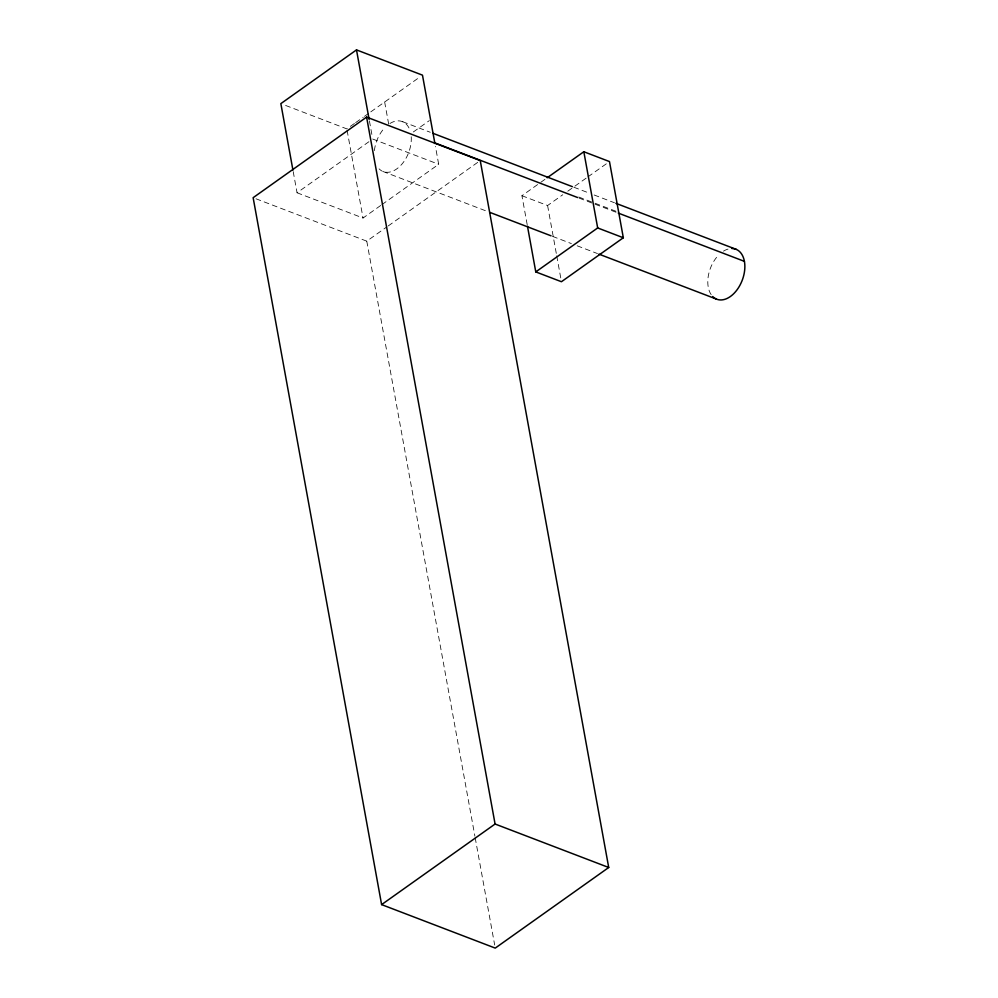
<?xml version="1.0" encoding="UTF-8"?>
<svg xmlns="http://www.w3.org/2000/svg" width="998" height="998" viewBox="0 0 998 998"><rect width="100%" height="100%" fill="white"/><g stroke="black" fill="none" stroke-linecap="round" stroke-linejoin="round"><path stroke-width="0.75" stroke-dasharray="4.99 3.74" d="M354.402 123.503L346.83 128.879L283.719 104.728M355.662 122.617L363.222 117.24M364.482 116.342L369.522 112.762M370.794 111.863L419.958 76.933M293.212 171.619L297.055 192.776L368.911 141.728M413.322 131.973L429.352 120.596M297.055 192.776L363.035 218.026L380.687 205.488M381.947 204.59L438.683 164.283L435.44 146.457M256.012 198.789L366.777 241.167L386.95 226.833M388.21 225.947L480.238 160.566M527.194 224.662L521.929 195.708L539.619 183.145M540.879 182.26L545.931 178.667M521.929 195.708L547.59 205.526L562.747 194.76M567.8 191.179L586.749 177.719M588.009 176.821L606.959 163.36M402.693 121.731L430.25 132.272M573.825 187.225L588.333 192.764M594.134 194.984L614.444 202.756M578.703 197.005L616.402 211.426M579.09 198.103L593.598 203.654M595.045 204.203L616.801 212.537M372.703 139.034L438.683 164.283M382.82 171.431L487.249 211.389M552.505 236.364L571.367 243.574M577.168 245.795L597.465 253.567M547.59 205.526L556.46 254.303M556.734 255.825L560.888 278.679M384.654 102.008L388.709 124.301M369.41 120.908L372.429 137.524M347.104 130.389L363.035 218.026M366.777 241.167L474.898 836.162M475.173 837.684L494.684 945.031M389.894 123.515A26.771 17.016 -69.1 0 1 410.178 130.925M411.226 136.751A26.771 17.016 -69.1 0 1 400.26 165.93A26.771 17.016 -69.1 0 1 379.103 168.862M374.4 150.611A26.771 17.016 -69.1 0 1 384.155 128.38M711.162 294.635A26.771 17.016 -69.1 0 1 717.737 256.024M723.463 251.147A26.771 17.016 -69.1 0 1 731.871 248.502"/><path stroke-width="1.5" d="M434.903 143.487L422.478 75.149L356.498 49.9L280.85 103.63L292.938 170.109M366.603 117.09L253.143 197.691L381.61 904.612L495.245 948.1L608.718 867.499L480.238 160.566L366.603 117.09L495.083 824.024L608.718 867.499M547.191 177.769L583.83 151.746L609.479 161.564L623.326 237.761L561.437 281.723L535.776 271.905L527.468 226.197M535.776 271.905L597.677 227.943L623.326 237.761M381.61 904.612L495.083 824.024M433.144 133.383L572.378 186.663M615.891 203.318L736.262 249.375M434.068 142.602L577.642 197.542M618.249 213.085L744.433 261.364M490.143 212.499L551.058 235.815M598.912 254.128L716.389 299.076M583.83 151.746L597.677 227.943M356.498 49.9L369.123 119.398M731.871 248.502A26.771 17.016 -69.1 0 1 741.988 280.887A26.771 17.016 -69.1 0 1 712.684 296.506"/></g></svg>
